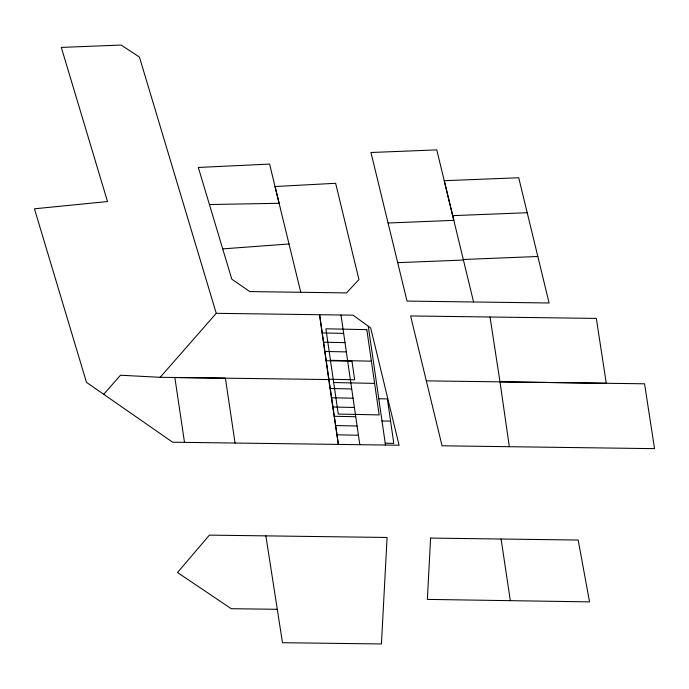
<?xml version="1.0" encoding="UTF-8"?>
<svg xmlns="http://www.w3.org/2000/svg" width="689" height="689" viewBox="0 0 689 689"><rect width="100%" height="100%" fill="white"/><g stroke="black" fill="none" stroke-linecap="round" stroke-linejoin="round"><path stroke-width="1.03" d="M103.695 394.315L120.472 375.229L160.167 377.305L328.722 379.553L338.377 444.414L319.584 314.718L328.722 379.553M160.167 377.305L216.251 313.331L353.052 315.166L370.691 327.964L399.095 445.223L172.655 442.209L86.469 382.343L34.45 208.801L107.493 201.541L61.312 47.42L121.126 45.043L139.436 57.075L216.251 313.331M222.711 248.884L289.01 243.966M388.071 223.003L453.818 220.359L473.576 301.98M463.309 259.495L537.816 256.489M397.691 262.655L463.447 260.054M452.699 215.648L453.818 220.359L436.774 149.892L370.958 152.493L407.018 301.084L549.099 302.988L518.731 177.762L444.241 180.699L452.699 215.648L527.206 212.72M209.413 204.53L279.114 203.298L269.597 164.085L198.311 167.453L231.788 279.14L249.745 291.585L346.507 292.911L358.952 279.527L335.629 183.291L275.032 186.53L300.766 292.282M490.025 317L499.981 381.827L606.277 383.273L596.312 318.413L410.601 315.95L442.054 445.8L654.55 448.651L644.551 383.79L426.319 380.853M277.297 609.3L231.254 608.706L177.529 572.516L209.396 535.12L387.089 537.472L381.43 643.957L282.481 642.708L265.868 535.87M322.219 332.933L343.656 333.381M323.563 342.2L345 342.64M324.907 351.459L346.343 351.898M330.462 360.313L371.388 361.165M326.25 360.717L351.976 361.251L354.654 379.768L328.937 379.243M333.683 382.541L374.609 383.385M330.272 388.501L351.717 388.94M331.616 397.76L353.052 398.208M378.778 398.733L387.356 398.914L393.798 443.363L385.22 443.191M332.959 407.027L354.396 407.466M334.303 416.285L355.739 416.724M381.999 420.962L390.577 421.143M335.646 425.544L357.083 425.991M336.99 434.802L358.426 435.25M501.101 539.022L510.325 600.67M235.052 443.036L225.389 378.158L174.842 377.503L184.506 442.381M368.271 326.207L385.487 445.042M340.995 315.002L359.796 444.698M499.981 381.827L509.335 446.705M430.599 538.075L427.361 599.396L589.551 601.876L578.174 540.047L430.599 538.075M366.815 329.643L325.897 328.791L338.256 414.063L379.174 414.907L366.815 329.643"/></g></svg>
